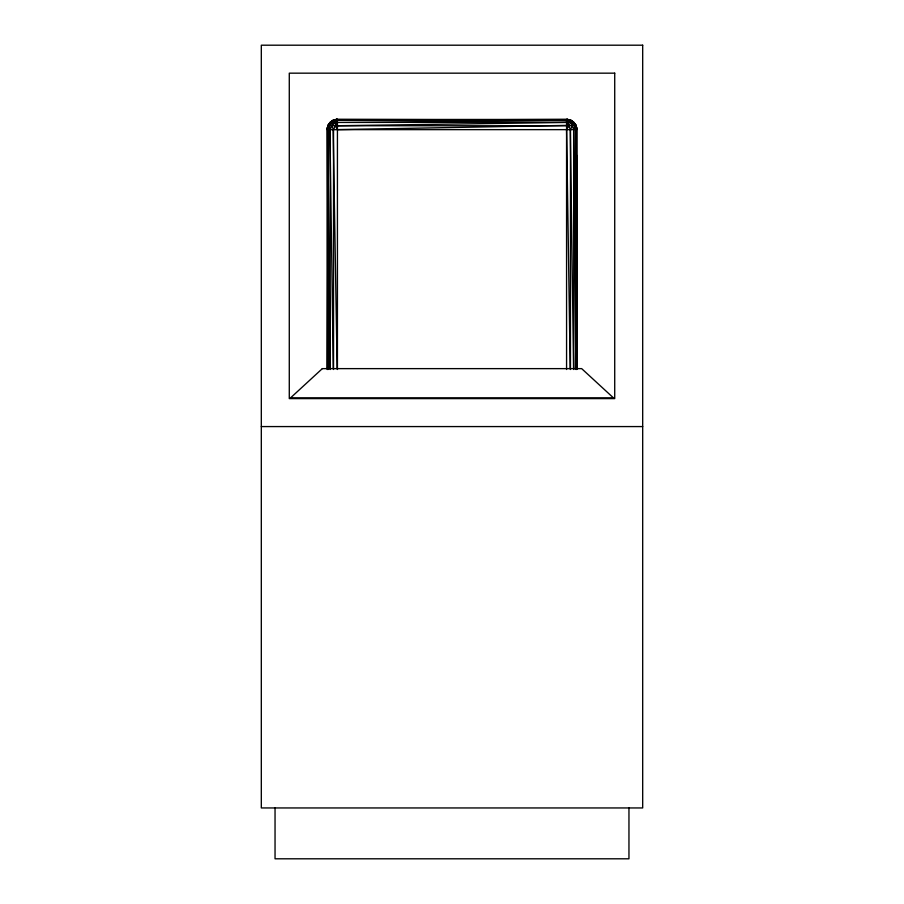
<?xml version="1.0" encoding="UTF-8"?>
<svg xmlns="http://www.w3.org/2000/svg" width="904" height="904" viewBox="0 0 904 904"><rect width="100%" height="100%" fill="white"/><g stroke="black" fill="none" stroke-linecap="round" stroke-linejoin="round"><path stroke-width="1.36" d="M327.259 368.866L327.7 194.507M567.305 120.413A10.498 1.48 -81.7 0 0 566.65 122.198L337.429 122.447L566.571 120.243C570.458 117.904 577.419 124.424 576.741 129.634L576.741 369.499L576.684 128.843A10.882 8.724 0 0 0 576.277 127.238M573.769 369.499L573.656 129.249A10.52 6.949 61.9 0 0 572.3 126.119L572.469 124.616A11.13 3.345 -55.9 0 0 572.763 123.26L572.808 122.695M576.729 155.318L576.3 321.564M327.259 369.499L327.259 129.634C327.124 124.198 331.994 119.339 337.429 119.464L566.571 119.464A10.328 10.328 0 0 1 568.944 119.757M327.937 368.866L327.316 128.843A10.882 8.724 0 0 1 327.723 127.238M330.819 129.645L327.271 129.249A10.385 10.068 0 0 1 328.084 125.746L328.242 125.385A10.532 10.475 -89.6 0 1 329.745 123.034L330.932 121.882A10.746 10.272 31.4 0 1 333.237 120.537L333.644 120.379M573.904 122.695L574.232 123.26A11.13 6.633 -48.3 0 1 574.628 124.616L574.661 126.47A10.803 6.475 -48.6 0 1 574.074 128.843L573.927 129.249M576.063 129.249L576.13 128.843A10.848 8.26 -29.2 0 0 576.097 126.47L575.916 125.746A10.08 10.023 89.9 0 0 575.193 124.334L574.752 123.656A10.283 10.226 -89.8 0 0 573.995 122.729L573.475 122.164A10.475 10.272 -68.7 0 0 570.819 120.401A10.419 10.419 0 0 1 572.221 121.192M337.35 119.486A10.362 2.147 -89.9 0 0 336.616 120.266A10.283 2.147 90 0 0 335.926 122.424L335.881 122.729A10.373 2.158 90 0 0 335.463 125.724L335.056 126.481A10.599 3.706 -64.5 0 0 333.712 129.249M330.356 123.26L330.807 122.695M328.197 126.865A10.373 9.424 63.5 0 1 328.491 125.746L328.694 125.012A10.803 8.385 44.9 0 1 329.757 122.989L330.276 122.447A10.091 10.091 0 0 1 331.452 121.418M327.881 126.842A10.882 8.724 0 0 1 328.073 126.47L328.581 125.373M576.741 368.866L575.916 129.249A10.509 9.255 50.6 0 0 574.887 126.108L574.707 125.746A10.283 2.678 -17.5 0 0 572.085 125.758L571.848 126.47M337.226 122.729A10.599 3.458 -69.8 0 0 335.847 125.023L335.474 125.746L337.429 129.634L566.718 125.385A10.532 1.412 -70.7 0 1 567.915 122.786L568.254 121.882M334.028 120.3A10.193 2.893 66.1 0 0 333.565 120.266A10.283 10.283 0 0 0 328.039 125.746L328.186 125.385A10.486 10.294 22.8 0 1 330.005 122.729M570.661 129.249L570.853 128.843A10.769 3.582 -58.6 0 0 571.848 126.481M567.305 120.39L567.305 120.096A10.362 2.158 -90 0 0 566.571 119.464L337.429 120.243L566.571 120.243M330.401 122.379A10.306 2.294 44.4 0 1 331.158 122.402A10.238 4.904 37.3 0 1 333.192 122.424A10.226 6.667 22.5 0 1 335.938 122.458L336.073 122.176A10.486 3.605 -81.4 0 1 337.282 120.379M570.616 122.695L566.571 129.634L566.571 369.499M329.836 123.34L330.333 122.729M334.717 120.379L334.299 120.537A10.746 10.057 -44.4 0 0 331.904 121.882L330.966 122.729A10.373 8.983 -90 0 0 329.293 125.746L329.101 126.108A10.498 9.243 -50.5 0 0 328.096 129.249M333.531 120.379L333.339 120.537A10.758 5.639 72.7 0 0 332.48 121.622M330.435 122.967L330.062 123.26A11.119 9.289 14.1 0 0 328.785 124.616L327.903 126.47A10.848 8.26 29.2 0 0 327.869 128.843L330.05 368.866M333.745 120.763A10.373 7.707 89.9 0 1 334.265 120.401L334.536 120.243A10.362 7.695 -89.9 0 1 337.135 119.486A10.362 6.091 -89.9 0 0 335.147 120.243L334.932 120.401A10.373 6.102 90 0 0 333.237 122.39M335.508 122.695L334.649 123.26A11.13 7.334 -44.8 0 0 332.988 124.616L331.486 126.481A10.577 6.995 -61.9 0 0 330.344 129.249M332.751 122.695L331.881 123.26A11.13 9.085 -22.1 0 0 330.276 124.628L329.338 126.47A10.803 6.475 48.5 0 0 329.915 128.843L333.293 368.866M336.265 120.379L335.915 120.537A10.746 8.102 -67.3 0 0 333.836 121.893L333.045 122.729A10.373 6.102 90 0 0 331.904 125.746L332.152 126.47A10.769 3.593 58.6 0 0 333.135 128.843L337.158 368.866M328.22 125.34A10.362 10.362 0 0 1 330.254 122.402L330.412 122.402M335.938 122.447L336.085 122.435A10.215 7.108 5.9 0 1 337.282 122.537M336.864 120.232L336.469 120.232A10.193 8.577 44.2 0 0 335.147 120.277M328.649 125.724A10.283 2 20.1 0 0 328.502 125.758A10.283 0.621 22.4 0 0 328.084 125.724L328.22 125.701A10.385 1.243 21.9 0 1 329.316 125.758A10.283 2.678 17.5 0 1 331.915 125.758A10.283 3.661 9.8 0 1 335.474 125.758A10.226 3.921 2.5 0 1 337.237 125.735L566.571 122.447M571.531 129.645L576.729 129.249A10.385 10.068 0 0 0 575.916 125.746A10.373 10.057 -44.8 0 0 574.029 122.729M576.673 129.645L576.707 129.634A10.362 10.362 0 0 0 576.119 126.164M335.44 129.645L331.124 129.645M571.181 129.645L335.847 129.645M337.429 125.746L566.571 125.746M261.312 426.575L642.687 426.575M566.977 120.232L567.384 120.243A10.181 8.622 -45.2 0 1 568.865 120.232A10.181 6.339 -62.1 0 1 569.949 120.209A10.181 2.927 -67.6 0 1 570.447 120.232A10.283 10.226 89.2 0 1 573.724 122.447A10.362 10.362 0 0 1 575.803 125.396L575.972 125.746A10.272 0.621 -22.6 0 0 575.588 125.712M480.306 119.78L337.429 119.464A10.283 10.226 -89.3 0 0 333.565 120.243A10.294 10.238 44.4 0 0 330.242 122.447A10.204 1.141 45.1 0 1 330.559 122.413A10.226 3.661 41.6 0 1 331.259 122.356M331.203 122.447A10.283 8.916 89.9 0 1 334.062 120.243L334.062 120.243A10.181 6.317 61.5 0 1 335.135 120.232M575.916 125.746L575.78 125.701A10.385 1.254 -21.9 0 0 574.673 125.769M569.893 120.379L570.311 120.537A10.746 10.385 10.7 0 1 572.345 121.622M574.707 125.746A10.373 8.983 90 0 0 573.034 122.741L572.424 121.882A10.758 7.334 -69.9 0 0 570.978 120.548L570.277 120.243A10.193 4.735 -65.4 0 0 569.814 120.175L568.819 120.209A10.181 7.673 -56.4 0 0 568.164 120.187L568.3 120.401A10.373 4.226 -89.9 0 1 568.593 120.752M568.548 120.379L568.944 120.537A10.758 9.289 60 0 1 569.339 120.718M572.876 121.656L572.548 121.418A10.091 10.091 0 0 1 573.769 122.447A10.226 2.26 -44.2 0 0 572.808 122.447A10.226 4.904 -37.4 0 0 570.808 122.424A10.238 6.712 -22.8 0 0 568.074 122.413L568.006 122.176A10.419 2.17 90 0 0 567.746 121.192M572.718 121.882L573.407 122.447A10.226 1.141 -45.1 0 1 573.746 122.435L573.441 122.176A10.52 10.08 -45 0 0 570.65 120.39M573.735 122.707L574.91 123.95A10.746 9.413 -22.4 0 1 575.611 125.012L575.803 125.373M574.65 124.616L575.509 125.746A10.373 9.413 -63.7 0 1 575.791 126.876M570.062 120.379L570.175 120.537A10.746 3.706 -74.3 0 1 570.695 121.882L570.955 122.729A10.373 6.102 -89.9 0 1 572.142 125.803M573.565 368.866L570.3 129.249A10.532 3.706 64.5 0 0 568.74 126.097L568.526 125.746A10.283 2.136 90 0 0 568.062 122.447M575.916 129.249L575.972 369.499M570.209 368.866L566.571 128.052M573.769 129.634L575.859 368.866M566.571 119.475L566.571 119.497A10.283 9.786 -90 0 1 573.452 122.469A10.226 3.672 -41.6 0 0 572.74 122.356M628.958 807.95L628.958 858.8L275.042 858.8L275.042 807.95M570.469 129.634L570.469 369.499M566.571 120.401L566.571 123.023M566.571 123.34L566.571 126.492M566.571 126.876L566.571 127.656M337.429 128.447L337.429 119.475A10.283 4.181 -90 0 0 336.457 119.757M337.429 128.854L337.429 369.499M333.531 129.634L333.531 369.499M330.231 129.634L330.231 369.499M328.028 129.634L328.028 369.499M327.259 129.634A10.362 10.362 0 0 1 327.892 126.119M335.101 119.712A10.283 10.283 0 0 1 337.463 119.418M576.04 125.825A10.328 10.328 0 0 0 570.481 120.266A10.362 10.306 -88.2 0 0 566.966 119.486A10.362 8.983 -89.8 0 1 569.949 120.243A10.283 8.916 -89.9 0 1 572.797 122.447M331.779 121.192A10.419 10.419 0 0 1 333.18 120.401A10.588 8.983 67.6 0 0 331.09 121.904L330.593 122.447A10.283 9.786 -89.7 0 1 333.734 120.255A10.362 9.865 89.8 0 1 337.056 119.486A10.362 8.983 89.8 0 0 334.051 120.243M330.276 122.447A10.283 10.226 89.7 0 1 333.565 120.243M567.384 120.255A10.08 2.091 90 0 1 567.678 120.978M567.181 122.345A10.193 7.266 -6.2 0 1 568.085 122.368M566.763 125.735A10.204 3.898 -2.5 0 1 568.548 125.735A10.283 3.661 -9.7 0 1 572.085 125.758M570.808 122.435A10.373 6.102 -89.9 0 0 569.068 120.401L568.865 120.243A10.362 6.091 89.9 0 0 566.797 119.486A10.362 7.695 89.9 0 1 569.463 120.255L569.735 120.401A10.373 7.707 -89.9 0 1 570.254 120.763M568.266 121.825A10.758 0.576 -75.4 0 1 568.74 120.503M576.119 126.842A10.882 8.724 0 0 0 575.927 126.47L575.509 125.746A10.283 2 -20.1 0 0 575.362 125.724M573.667 122.729A10.373 9.865 -89.9 0 1 574.164 123.34M574.39 123.656A10.373 9.865 -89.9 0 1 575.193 125.034M570.774 121.181A10.373 7.707 -89.9 0 1 571.26 121.656M566.729 119.486A10.362 4.204 89.8 0 1 567.542 119.769M335.407 120.763A10.283 4.192 90 0 1 335.847 120.243L335.712 120.232A10.238 7.695 55.9 0 0 335.045 120.198L334.367 120.221A10.215 4.746 65.6 0 0 333.723 120.221M328.491 125.746A10.396 9.887 89.9 0 1 328.638 125.385M328.807 125.034A10.396 9.887 89.9 0 1 329.61 123.656M332.74 121.656A10.373 7.707 89.9 0 1 333.226 121.181M334.48 120.752A10.758 1.593 75.2 0 1 334.491 120.571M322.332 368.629L290.557 397.873L613.443 397.873L581.667 368.629L322.332 368.629M642.687 45.2L261.312 45.2L261.312 807.95L642.687 807.95L642.687 45.2M614.72 73.167L289.28 73.167L289.28 398.607L614.72 398.607L614.72 73.167"/></g></svg>
